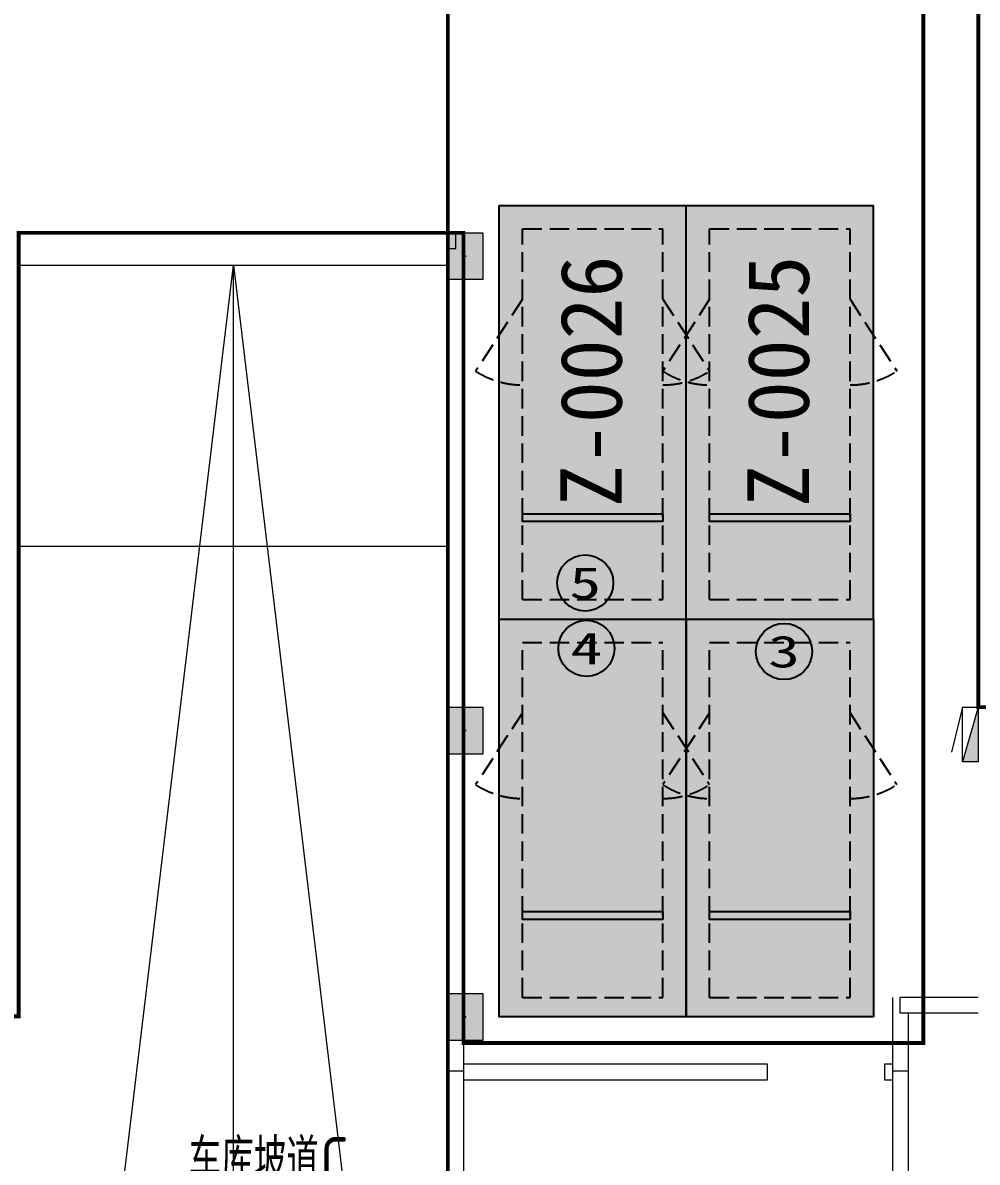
# Model space of a CAD drawing. Extents: x -264757 to 1033689, y 4049843 to 4347093.
# Drawn here: x -61540 to -49302, y 4284247 to 4298849 of the extents above; entities that cross this region are included whole.
import ezdxf
from ezdxf.enums import TextEntityAlignment as Align

# ---------------------------------------------------------------- set-up
doc = ezdxf.new("R2010")
doc.units = 0
doc.header["$LTSCALE"] = 1000
doc.header["$MEASUREMENT"] = 0
doc.linetypes.add('AX-01DK-PB01$1$A-001-车位参照B1$0$A-001-车位参照B1$0$A-001-车位参照B1$0$A-H4-001-基本图形$0$A-001-车位B1$0$DASH', pattern=[0.35, 0.25, -0.1])
doc.linetypes.add('DASH', pattern=[0.35, 0.25, -0.1])
for name, color, linetype in [('不利因素3-紧邻房间出入口', 7, 'Continuous'), ('不利因素4-紧邻行车坡道', 7, 'Continuous'), ('不利因素5-单面靠墙', 7, 'Continuous'), ('子母车位', 7, 'Continuous')]:
    doc.layers.add(name, color=color, linetype=linetype)
doc.layers.add('无关图层', color=8, linetype='Continuous', lineweight=0)
doc.layers.add('车位归属楼栋范围线', color=7, linetype='Continuous', true_color=0x19e6c7)
doc.styles.add('AX-01DK-PB01$1$AX-001DK-01-PB01-02$0$Standard', font='gbenor.shx', dxfattribs={"bigfont": 'gbcbig.shx'})
doc.styles.add('AX-ACK-BIANH1$0$黑体', font='simhei.ttf')
doc.styles.add('SX-ACK-PB01-WNC-ALL$0$黑体', font='simhei.ttf')
doc.styles.add('黑体', font='simhei.ttf')

# ---------------------------------------------------------------- blocks, each defined once
blk = doc.blocks.new('SX-ACK-PB01-WNC-ALL$0$20200722.21182536')
at = {"layer": '不利因素3-紧邻房间出入口', "true_color": 0xe4d218}
h = blk.add_hatch(color=52, dxfattribs=at)
h.dxf.hatch_style = 1
edge = h.paths.add_edge_path()
edge.add_arc((360, 360), 360, 0, 360)
at = {"layer": '不利因素3-紧邻房间出入口'}
blk.add_circle((360, 360), 360, dxfattribs=at)
at = {"layer": '不利因素3-紧邻房间出入口', "style": 'SX-ACK-PB01-WNC-ALL$0$黑体', "width": 1.390625}
blk.add_text('3', height=407, dxfattribs=at).set_placement((156, 156), (564, 156), align=Align.FIT)
blk = doc.blocks.new('20200722.21182971')
at = {"layer": '不利因素4-紧邻行车坡道', "true_color": 0x9591ce}
h = blk.add_hatch(color=193, dxfattribs=at)
h.dxf.hatch_style = 1
edge = h.paths.add_edge_path()
edge.add_arc((360, 360), 360, 0, 360)
at = {"layer": '不利因素4-紧邻行车坡道'}
blk.add_circle((360, 360), 360, dxfattribs=at)
at = {"layer": '不利因素4-紧邻行车坡道', "style": '黑体', "width": 1.390625}
blk.add_text('4', height=407, dxfattribs=at).set_placement((156, 156), (564, 156), align=Align.FIT)
blk = doc.blocks.new('SX-ACK-PB01-WNC-ALL$0$20200722.21183209')
at = {"layer": '不利因素5-单面靠墙', "true_color": 0x6d711d}
h = blk.add_hatch(color=66, dxfattribs=at)
h.dxf.hatch_style = 1
edge = h.paths.add_edge_path()
edge.add_arc((360, 360), 360, 0, 360)
at = {"layer": '不利因素5-单面靠墙'}
blk.add_circle((360, 360), 360, dxfattribs=at)
at = {"layer": '不利因素5-单面靠墙', "style": 'SX-ACK-PB01-WNC-ALL$0$黑体', "width": 1.390625}
blk.add_text('5', height=407, dxfattribs=at).set_placement((156, 156), (564, 156), align=Align.FIT)
blk = doc.blocks.new('SX-CK-PB001-WNC$1$20211103.13313578')
at = {"layer": '无关图层'}
h = blk.add_hatch(color=256, dxfattribs=at)
h.dxf.hatch_style = 1
h.paths.add_polyline_path([(0, 600), (450, 600), (450, 0), (0, 0)])
blk.add_lwpolyline([(0, 600), (450, 600), (450, 0), (0, 0)], close=True, dxfattribs=at)
blk.add_point((225, 300), dxfattribs=at)
blk = doc.blocks.new('PX-03CK-XHS$1$$TWTSYS$00000508')
at = {"layer": '无关图层'}
for p, q in [((-0.5, 0.5), (0.324, 1.224)), ((-0.5, 0.5), (-0.5, -0.5)), ((-0.5, -0.5), (0.5, 0.5)), ((0.5, 0.5), (-0.5, 0.5)), ((0.5, -0.5), (0.5, 0.5)), ((-0.5, -0.5), (0.5, -0.5))]:
    blk.add_line(p, q, dxfattribs=at)
blk.add_solid([(0.5, -0.5), (0.5, 0.5), (-0.5, -0.5)], dxfattribs=at)
blk = doc.blocks.new('A$C741380cb')
at = {"layer": '子母车位', "true_color": 0x0617f9}
h = blk.add_hatch(color=5, dxfattribs=at)
h.dxf.hatch_style = 1
h.paths.add_polyline_path([(2400, 0), (2400, -10400), (0, -10400), (0, 0)])

msp = doc.modelspace()

# ---------------------------------------------------------------- linework, layer by layer
at = {"layer": '子母车位', "color": 83}
for p, q in [((-55433.3, 4291208), (-55433.3, 4296508, 0)), ((-55433.3, 4296508, 0), (-53033.3, 4296508, 0)), ((-53033.3, 4291208), (-53033.3, 4296508, 0)), ((-53033.3, 4291208), (-53033.3, 4296508)), ((-53033.3, 4296508), (-50633.3, 4296508)), ((-50633.3, 4291208), (-50633.3, 4296508)), ((-55433.3, 4291208), (-53033.3, 4291208)), ((-53033.3, 4291208), (-50633.3, 4291208))]:
    msp.add_line(p, q, dxfattribs=at)
at = {"layer": '子母车位', "color": 8, "linetype": 'AX-01DK-PB01$1$A-001-车位参照B1$0$A-001-车位参照B1$0$A-001-车位参照B1$0$A-H4-001-基本图形$0$A-001-车位B1$0$DASH'}
for p, q in [((-55133.3, 4296208, 0), (-53333.3, 4296208, 0)), ((-55133.3, 4291458, 0), (-55133.3, 4296208, 0)), ((-53333.3, 4291458, 0), (-53333.3, 4296208, 0)), ((-52733.3, 4296208), (-50933.3, 4296208)), ((-52733.3, 4291458), (-52733.3, 4296208)), ((-50933.3, 4291458), (-50933.3, 4296208)), ((-55133.3, 4291458, 0), (-53333.3, 4291458, 0)), ((-52733.3, 4291458), (-50933.3, 4291458)), ((-55133.4, 4290908, 0), (-53333.4, 4290908, 0)), ((-55133.4, 4286358, 0), (-55133.4, 4290908, 0)), ((-53333.4, 4286358, 0), (-53333.4, 4290908, 0)), ((-52733.4, 4290908, 0), (-50933.4, 4290908, 0)), ((-52733.4, 4286358, 0), (-52733.4, 4290908, 0)), ((-50933.4, 4286358, 0), (-50933.4, 4290908, 0)), ((-55133.4, 4286358, 0), (-53333.4, 4286358, 0)), ((-52733.4, 4286358, 0), (-50933.4, 4286358, 0))]:
    msp.add_line(p, q, dxfattribs=at)
at = {"layer": '子母车位', "linetype": 'AX-01DK-PB01$1$A-001-车位参照B1$0$A-001-车位参照B1$0$A-001-车位参照B1$0$A-H4-001-基本图形$0$A-001-车位B1$0$DASH', "elevation": 0}
for points in [[(-55133.3, 4295308), (-55733.3, 4294386.1)], [(-53333.3, 4295308), (-52733.3, 4294386.1)], [(-52733.3, 4295308), (-53333.3, 4294386.1)], [(-50933.3, 4295308), (-50333.3, 4294386.1)], [(-55133.4, 4290008), (-55733.4, 4289086.1)], [(-53333.4, 4290008), (-52733.4, 4289086.1)], [(-52733.4, 4290008), (-53333.4, 4289086.1)], [(-50933.4, 4290008), (-50333.4, 4289086.1)]]:
    msp.add_lwpolyline(points, dxfattribs=at)
at = {"layer": '子母车位', "elevation": 0}
for points in [[(-53333.3, 4292458), (-55133.3, 4292458), (-55133.3, 4292558), (-53333.3, 4292558)], [(-50933.3, 4292458), (-52733.3, 4292458), (-52733.3, 4292558), (-50933.3, 4292558)], [(-53333.4, 4287358), (-55133.4, 4287358), (-55133.4, 4287458), (-53333.4, 4287458)], [(-50933.4, 4287358), (-52733.4, 4287358), (-52733.4, 4287458), (-50933.4, 4287458)]]:
    msp.add_lwpolyline(points, close=True, dxfattribs=at)
at = {"layer": '子母车位', "color": 83, "elevation": 0}
for points in [[(-53033.4, 4286108), (-55433.4, 4286108), (-55433.4, 4291208), (-53033.4, 4291208)], [(-50633.4, 4286108), (-53033.4, 4286108), (-53033.4, 4291208), (-50633.4, 4291208)]]:
    msp.add_lwpolyline(points, close=True, dxfattribs=at)
at = {"layer": '子母车位', "linetype": 'AX-01DK-PB01$1$A-001-车位参照B1$0$A-001-车位参照B1$0$A-001-车位参照B1$0$A-H4-001-基本图形$0$A-001-车位B1$0$DASH'}
for centre, start, end in [((-55133.3, 4295308, 0), 236.94427, 270), ((-53333.3, 4295308, 0), 270, 303.05573), ((-52733.3, 4295308), 236.94427, 270), ((-50933.3, 4295308), 270, 303.05573), ((-55133.4, 4290008, 0), 236.94427, 270), ((-53333.4, 4290008, 0), 270, 303.05573), ((-52733.4, 4290008, 0), 236.94427, 270), ((-50933.4, 4290008, 0), 270, 303.05573)]:
    msp.add_arc(centre, 1100, start, end, dxfattribs=at)
at = {"layer": '无关图层'}
for p, q in [((-55989.4, 4296158), (-56090.2, 4296158)), ((-56090.2, 4296158), (-56090.2, 4295958)), ((-55989.4, 4295958), (-55989.4, 4296158)), ((-55888.9, 4296158), (-55888.9, 4285411.7)), ((-56090.2, 4295958), (-55989.4, 4295958)), ((-56088.9, 4295958), (-56088.9, 4285411.7)), ((-61591.1, 4295741.3), (-56091.1, 4295741.3)), ((-61588.9, 4272808), (-58839.9, 4295741.3)), ((-58838.9, 4272808), (-58839.9, 4295741.3, 0)), ((-58839.9, 4295741.3), (-56088.9, 4272808)), ((-56091.1, 4295741.3), (-56090.1, 4272808)), ((-61589.8, 4292141.3), (-56089.8, 4292141.3)), ((-50389.6, 4286358), (-50389.6, 4285411.7)), ((-49289.6, 4286358), (-50289.6, 4286358)), ((-50289.6, 4286158), (-50289.6, 4286358)), ((-49289.6, 4286158), (-50289.6, 4286158)), ((-50189.6, 4286158), (-50189.6, 4285411.7)), ((-56088.9, 4285411.7), (-56088.9, 4282101.7)), ((-55888.9, 4285411.7), (-56088.9, 4285411.7)), ((-51989.6, 4285501.7), (-55888.9, 4285501.7)), ((-55888.9, 4285411.7), (-55888.9, 4282101.7)), ((-51989.6, 4285301.7), (-51989.6, 4285501.7)), ((-50389.6, 4285501.7), (-50489.6, 4285501.7)), ((-50489.6, 4285501.7), (-50489.6, 4285301.7)), ((-50189.6, 4285411.7), (-50389.6, 4285411.7)), ((-50389.6, 4285411.7), (-50389.6, 4282101.7)), ((-50189.6, 4285411.7), (-50389.6, 4285411.7)), ((-50189.6, 4285411.7), (-50189.6, 4282101.7)), ((-55888.9, 4285301.7), (-51989.6, 4285301.7)), ((-50489.6, 4285301.7), (-50389.6, 4285301.7))]:
    msp.add_line(p, q, dxfattribs=at)
at = {"layer": '车位归属楼栋范围线', "linetype": 'DASH', "ltscale": 5, "const_width": 50}
for points in [[(-21138.9, 4319329.1), (-30840.1, 4319332.6), (-30840.1, 4316863), (-36138.7, 4316863.6), (-36137.9, 4319332.6), (-45838.8, 4319326.8), (-45838.8, 4316856.5), (-48589, 4316863), (-48589, 4309268.3), (-51895.1, 4309268.3), (-51895.1, 4301825.7), (-49289.6, 4301825.7), (-49289.6, 4290078), (-37939.2, 4290078), (-37939.2, 4286158), (-34192.1, 4286158), (-34192.1, 4290261.3), (-18959.6, 4290261.3)], [(-18439, 4267038), (-25253.3, 4267038), (-25253.3, 4260878), (-51289.7, 4260878), (-51289.7, 4257064.8), (-54175.3, 4257064.8), (-54175.3, 4272678.8), (-56088.9, 4272678.8), (-56090.2, 4296158), (-56090.2, 4312805.1), (-52862.3, 4312805.1), (-52862.3, 4309828.9), (-48777.9, 4309828.9), (-48777.9, 4312559.6), (-45038.8, 4312559.6), (-45038.8, 4307562.6), (-36938.4, 4307562.6), (-36938.4, 4312684.1), (-30040.1, 4312684.1), (-30040.1, 4307786), (-22180.7, 4307786)], [(-49993, 4302163), (-49993, 4285775.2), (-55888.9, 4285775.2), (-55888.9, 4296158), (-61592.5, 4296158), (-61592.5, 4286116.3), (-64959.8, 4286116.3), (-64959.8, 4290220), (-77251.7, 4290220), (-77251.7, 4286156.8), (-80437.6, 4286156.8), (-80437.6, 4290216.6), (-91251.4, 4290216.6), (-91251.4, 4296522.8), (-91675.2, 4296522.8), (-91675.2, 4303108)]]:
    msp.add_lwpolyline(points, dxfattribs=at)

# ---------------------------------------------------------------- block references
at = {"layer": '不利因素3-紧邻房间出入口'}
msp.add_blockref('SX-ACK-PB01-WNC-ALL$0$20200722.21182536', (-52139.2, 4290432, 0), dxfattribs=at)
at = {"layer": '不利因素4-紧邻行车坡道'}
msp.add_blockref('20200722.21182971', (-54673.1, 4290472.5, 0), dxfattribs=at)
at = {"layer": '不利因素5-单面靠墙'}
msp.add_blockref('SX-ACK-PB01-WNC-ALL$0$20200722.21183209', (-54688.2, 4291310.4, 0), dxfattribs=at)
at = {"layer": '子母车位', "extrusion": (0, 0, -1), "zscale": -1}
for p in [(53033.3, 4296508, 0), (50633.3, 4296508)]:
    msp.add_blockref('A$C741380cb', p, dxfattribs=at)
at = {"layer": '无关图层'}
for p in [(-56089.6, 4295558), (-56089.6, 4289478), (-56089.6, 4285808)]:
    msp.add_blockref('SX-CK-PB001-WNC$1$20211103.13313578', p, dxfattribs=at)
at = {"layer": '无关图层', "xscale": -700, "yscale": 200, "zscale": 700, "rotation": 90}
msp.add_blockref('PX-03CK-XHS$1$$TWTSYS$00000508', (-49389.6, 4289728), dxfattribs=at)

# ---------------------------------------------------------------- texts
at = {"layer": '无关图层', "style": 'AX-ACK-BIANH1$0$黑体'}
for s, p in [('Z-0026', (-53860.5, 4292646.1, 0)), ('Z-0025', (-51460.5, 4292646.1))]:
    msp.add_text(s, height=788.61, rotation=90, dxfattribs=at).set_placement(p)
at = {"layer": '无关图层', "style": 'AX-01DK-PB01$1$AX-001DK-01-PB01-02$0$Standard'}
for s, height, p in [('车库坡道', 578.72, (-59411.6, 4283968.5)), ('C', 600, (-57726.5, 4283968.5))]:
    msp.add_text(s, height=height, dxfattribs=at).set_placement(p)

doc.saveas('drawing.dxf')
